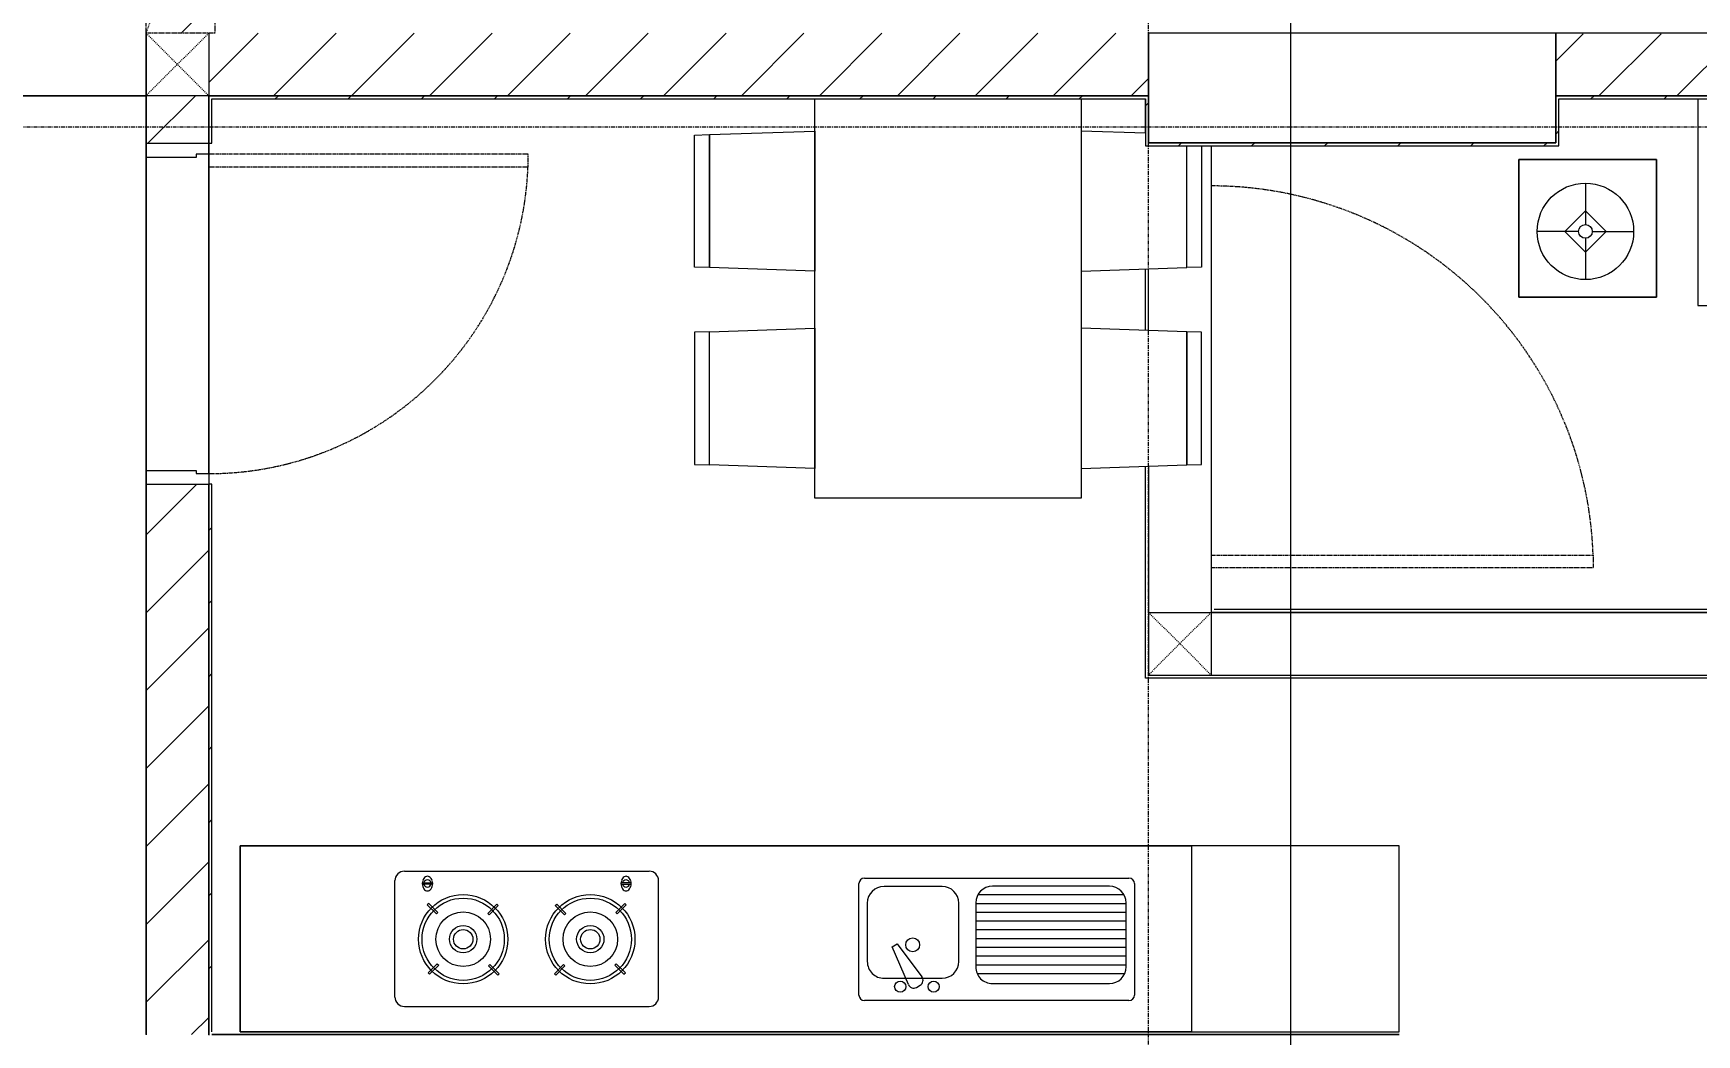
# Model space of a CAD drawing. Header units: millimetres. Extents: x 5357 to 201988, y -16345 to 109895.
# Drawn here: x 118492 to 123803, y 30638 to 33837 of the extents above; entities that cross this region are included whole.
import ezdxf

# ---------------------------------------------------------------- set-up
doc = ezdxf.new("R2010")
doc.units = ezdxf.units.MM
for name, pattern in [('Dash', [6, 3, -3]), ('Dash - Tight', [4.5, 3, -1.5]), ('Grid Line', [22.225, 12.7, -3.175, 3.175, -3.175])]:
    doc.linetypes.add(name, pattern=pattern)
for name, color, linetype, lineweight in [('0-1', 7, 'Continuous', 5), ('A-ANNO-DIMS', 211, 'Continuous', 9), ('A-ANNO-DIMS-220', 211, 'Continuous', 9), ('A-DETL-GENF-3', 92, 'Dash - Tight', 9), ('A-DETL-GENF-6', 1, 'Continuous', 9), ('A-DOOR', 31, 'Continuous', 9), ('A-DOOR-FRAM', 31, 'Continuous', 9), ('A-FLOR', 192, 'Continuous', 9), ('A-FLOR-1', 10, 'Continuous', 9), ('A-FLOR-2', 53, 'Continuous', 9), ('A-WALL', 113, 'Continuous', 9), ('A-WALL-4', 113, 'Continuous', 18), ('A-WALL-PATT-2', 53, 'Continuous', 9), ('A-WALL-PATT-3', 111, 'Continuous', 9), ('E-FIRE', 2, 'Continuous', 9), ('I-FURN', 30, 'Continuous', 9), ('I-FURN-1', 53, 'Continuous', 9), ('I-WALL-1', 9, 'Continuous', 18), ('S-COLS', 52, 'Continuous', 9), ('S-COLS-2', 9, 'Continuous', 18), ('S-COLS-5', 52, 'Continuous', 18), ('S-COLS-6', 52, 'Dash', 9), ('S-COLS-HDLN', 52, 'Dash', 9), ('S-GRID-1', 1, 'Grid Line', 9)]:
    doc.layers.add(name, color=color, linetype=linetype, lineweight=lineweight)
doc.styles.add('Arial_4', font='arial_0.ttf', dxfattribs={"width": 0.9, "height": 660})
doc.dimstyles.new('1_Dim_chi_tiet_khu_đất_2', dxfattribs={"dimscale": 304.8, "dimtxt": 673.371204, "dimasz": 0.866142, "dimexe": 0.721785, "dimexo": 0.0625, "dimgap": 0.072178, "dimtad": 1, "dimdec": 0, "dimrnd": 5, "dimzin": 0, "dimdsep": 46, "dimtxsty": 'Arial_4', "dimblk1": 'OBLIQUE', "dimblk2": 'OBLIQUE', "dimsah": 1, "dimcen": 0.09, "dimdle": 0.721785, "dimazin": 0, "dimtfac": 1, "dimtdec": 4, "dimtix": 1, "dimtmove": 0, "dimatfit": 3, "dimfxl": 2.165354, "dimfxlon": 1, "dimtvp": 1, "dimtolj": 1, "dimtzin": 0, "dimarcsym": 2})
pattern_1 = [(45, (0, 0), (-116.67262, 116.67262), [])]
pattern_2 = [(45, (0, 0), (-124.4508, 124.4508), [])]

# ---------------------------------------------------------------- blocks, each defined once
blk = doc.blocks.new('NCV_TKTC_KET CAU_rvt-1-TKCS_MB SÂN ĐƯỜNG NỘI BỘ')
at = {"layer": 'A-FLOR-1'}
for p, q in [((118852.6, 33636.9), (118252.6, 33636.9)), ((118252.6, 33636.9), (118852.6, 33636.9)), ((118852.6, 33486.1), (118852.6, 33636.9)), ((118852.6, 33636.9), (118852.6, 33486.1)), ((118852.6, 33440.3), (118852.6, 33485.3)), ((118852.6, 33485.3), (118852.6, 33440.3)), ((118852.6, 32440.3), (118852.6, 33440.3)), ((118852.6, 33440.3), (118852.6, 32440.3)), ((118852.6, 32396.1), (118852.6, 32440.3)), ((118852.6, 32440.3), (118852.6, 32396.1)), ((118852.6, 30638.4), (118852.6, 32395.3)), ((118852.6, 32395.3), (118852.6, 30638.4)), ((122852.2, 30638.4), (119062.6, 30638.4)), ((119062.6, 30638.4), (122852.2, 30638.4)), ((119062.6, 30638.4), (122852.2, 30638.4)), ((122852.2, 30638.4), (119062.6, 30638.4))]:
    blk.add_line(p, q, dxfattribs=at)
at = {"layer": 'S-COLS-2'}
for p, q in [((123352.6, 33836.9), (122052.6, 33836.9)), ((122052.6, 33836.9), (122052.6, 33486.9)), ((123352.6, 33486.9), (123352.6, 33836.9)), ((122052.6, 33486.9), (123352.6, 33486.9))]:
    blk.add_line(p, q, dxfattribs=at)
blk = doc.blocks.new('HE BEP A1 - HE BEP A 2-842831-TKCS_MB SÂN ĐƯỜNG NỘI BỘ')
at = {"layer": 'I-FURN'}
for p, q in [((662.4, 594.4), (0, 594.4)), ((0, 594.4), (0, 0)), ((662.4, 0), (662.4, 594.4)), ((662.4, 594.4), (3700, 594.4)), ((662.4, 0), (662.4, 594.4)), ((3700, 594.4), (3700, 0)), ((3700, 594.4), (3700, 0)), ((862.4, 494.4), (1706.9, 494.4)), ((2364, 483.2), (2364, 111.2)), ((3175.6, 513.2), (2394, 513.2)), ((3205.6, 483.2), (3205.6, 111.2)), ((844.9, 120.7), (844.9, 476.9)), ((1298.3, 440.1), (924.9, 440.1)), ((1541.1, 452.3), (1528.6, 445.1)), ((1566.6, 443.1), (1618.1, 322.3)), ((1724.4, 476.9), (1724.4, 120.7)), ((871.5, 386.8), (871.5, 182.3)), ((871.5, 380.9), (1351.6, 380.9)), ((876.4, 408.9), (1346.8, 408.9)), ((1351.6, 182.3), (1351.6, 386.8)), ((1644.4, 423.2), (1459, 423.2)), ((1602.7, 313.4), (1523.8, 418.4)), ((2474.5, 410.3), (2470.1, 405.9)), ((2470.1, 405.9), (2499.2, 376.7)), ((2503.6, 381.1), (2474.5, 410.3)), ((2499.2, 376.7), (2503.6, 381.1)), ((2692.1, 413), (2663, 383.9)), ((2663, 383.9), (2667.3, 379.5)), ((2667.3, 379.5), (2696.5, 408.6)), ((2696.5, 408.6), (2692.1, 413)), ((2873.2, 408.6), (2877.5, 413)), ((2902.3, 379.5), (2873.2, 408.6)), ((2877.5, 413), (2906.7, 383.9)), ((2906.7, 383.9), (2902.3, 379.5)), ((3066, 381.1), (3095.1, 410.3)), ((3070.4, 376.7), (3066, 381.1)), ((3099.5, 405.9), (3070.4, 376.7)), ((3095.1, 410.3), (3099.5, 405.9)), ((871.5, 352.9), (1351.6, 352.9)), ((871.5, 324.9), (1351.6, 324.9)), ((1405.6, 369.9), (1405.6, 183.2)), ((1618.1, 322.3), (1602.7, 313.4)), ((1697.8, 183.2), (1697.8, 369.9)), ((871.5, 296.9), (1351.6, 296.9)), ((871.5, 268.9), (1351.6, 268.9)), ((871.5, 240.9), (1351.6, 240.9)), ((871.5, 212.9), (1351.6, 212.9)), ((2467.4, 188.3), (2496.5, 217.4)), ((2500.9, 213), (2471.8, 183.9)), ((2496.5, 217.4), (2500.9, 213)), ((2660.2, 215.8), (2664.6, 220.2)), ((2689.3, 186.7), (2660.2, 215.8)), ((2664.6, 220.2), (2693.7, 191.1)), ((2905, 220.2), (2875.9, 191.1)), ((2880.3, 186.7), (2909.4, 215.8)), ((2909.4, 215.8), (2905, 220.2)), ((3073.1, 217.4), (3068.7, 213)), ((3068.7, 213), (3097.9, 183.9)), ((3102.3, 188.3), (3073.1, 217.4)), ((871.5, 184.9), (1351.6, 184.9)), ((2471.8, 183.9), (2467.4, 188.3)), ((2693.7, 191.1), (2689.3, 186.7)), ((2875.9, 191.1), (2880.3, 186.7)), ((3097.9, 183.9), (3102.3, 188.3)), ((877.9, 156.9), (1345.2, 156.9)), ((924.9, 128.9), (1298.3, 128.9)), ((1459, 129.9), (1644.4, 129.9)), ((2451.6, 122.3), (2451.6, 118.3)), ((2484.1, 122.3), (2451.6, 122.3)), ((2451.6, 118.3), (2484.1, 118.3)), ((2484.1, 118.3), (2484.1, 122.3)), ((3085.5, 118.3), (3085.5, 122.3)), ((3085.5, 122.3), (3118, 122.3)), ((3118, 118.3), (3085.5, 118.3)), ((3118, 122.3), (3118, 118.3)), ((1706.9, 103.2), (862.4, 103.2)), ((3175.6, 81.2), (2394, 81.2)), ((0, 0), (662.4, 0)), ((3700, 0), (662.4, 0))]:
    blk.add_line(p, q, dxfattribs=at)
for centre, radius in [((1485.9, 449.9), 17.8), ((1592.6, 449.9), 17.8), ((2581.9, 298.5), 142.6), ((2581.9, 298.5), 131.3), ((2987.7, 298.5), 142.6), ((2987.7, 298.5), 131.3), ((2581.9, 298.5), 87.2), ((2987.7, 298.5), 87.2), ((1552.8, 316.6), 22.2), ((2581.9, 298.5), 43.6), ((2581.9, 298.5), 30.9), ((2987.7, 298.5), 43.6), ((2987.7, 298.5), 30.9)]:
    blk.add_circle(centre, radius, dxfattribs=at)
for centre, radius, start, end in [((862.4, 476.9), 17.5, 90, 180), ((1706.9, 476.9), 17.5, 0, 90), ((2394, 483.2), 30, 90, 180), ((3175.6, 483.2), 30, 360, 90), ((924.9, 386.8), 53.3, 90, 180), ((1298.3, 386.8), 53.3, 360, 90), ((1537.5, 429.7), 17.8, 119.9521, 219.4618), ((1549.9, 436.9), 17.8, 20.5379, 119.9521), ((1459, 369.9), 53.3, 90, 180), ((1644.4, 369.9), 53.3, 360, 90), ((924.9, 182.3), 53.3, 180, 270), ((1298.3, 182.3), 53.3, 270, 360), ((1459, 183.2), 53.3, 180, 270), ((1644.4, 183.2), 53.3, 270, 360), ((862.4, 120.7), 17.5, 180, 270), ((1706.9, 120.7), 17.5, 270, 360), ((2394, 111.2), 30, 180, 270), ((2485.1, 120.7), 33.5, 163.9419, 180), ((2485.1, 120.7), 33.5, 180, 196.0581), ((2476.6, 123.1), 24.7, 145.204, 163.9419), ((2476.6, 118.2), 24.7, 196.0581, 214.796), ((2467.8, 120.3), 11.6, 9.9102, 170.0898), ((2467.8, 120.3), 11.6, 189.7177, 350.2823), ((2471.3, 126.9), 18.1, 120.7976, 145.204), ((2467.9, 132.6), 11.5, 90, 120.7976), ((2467.9, 132.6), 11.5, 59.2024, 90), ((2464.5, 126.9), 18.1, 34.796, 59.2024), ((2459.1, 123.1), 24.7, 16.0581, 34.796), ((2459.1, 118.2), 24.7, 325.204, 343.9419), ((2450.6, 120.7), 33.5, 0, 16.0581), ((2450.6, 120.7), 33.5, 343.9419, 0), ((3119, 120.7), 33.5, 163.9419, 180), ((3119, 120.7), 33.5, 180, 196.0581), ((3110.5, 123.1), 24.7, 145.204, 163.9419), ((3110.5, 118.2), 24.7, 196.0581, 214.796), ((3105.2, 126.9), 18.1, 120.7976, 145.204), ((3101.8, 120.3), 11.6, 9.9102, 170.0898), ((3101.8, 120.3), 11.6, 189.7177, 350.2823), ((3101.8, 132.6), 11.5, 90, 120.7976), ((3101.8, 132.6), 11.5, 59.2024, 90), ((3098.4, 126.9), 18.1, 34.796, 59.2024), ((3093, 123.1), 24.7, 16.0581, 34.796), ((3093, 118.2), 24.7, 325.204, 343.9419), ((3084.5, 120.7), 33.5, 0, 16.0581), ((3084.5, 120.7), 33.5, 343.9419, 0), ((3175.6, 111.2), 30, 270, 0), ((2471.3, 114.5), 18.1, 214.796, 239.2024), ((2467.9, 108.8), 11.5, 239.2024, 270), ((2467.9, 108.8), 11.5, 270, 300.7976), ((2464.5, 114.5), 18.1, 300.7976, 325.204), ((3105.2, 114.5), 18.1, 214.796, 239.2024), ((3101.8, 108.8), 11.5, 239.2024, 270), ((3101.8, 108.8), 11.5, 270, 300.7976), ((3098.4, 114.5), 18.1, 300.7976, 325.204)]:
    blk.add_arc(centre, radius, start, end, dxfattribs=at)
at = {"layer": 'I-FURN-1'}
for p, q in [((3700, 594.4), (0, 594.4)), ((0, 594.4), (0, 0)), ((3700, 0), (3700, 594.4)), ((0, 0), (3700, 0))]:
    blk.add_line(p, q, dxfattribs=at)
blk = doc.blocks.new('LOBBY_SOFA_1 - LOBBY_SOFA_1-850634-TKCS_MB SÂN ĐƯỜNG NỘI BỘ')
at = {"layer": 'I-FURN'}
for p, q in [((-2556, 0), (-2556, -660)), ((-708, -660), (-708, 0)), ((-2457, -66), (-2457, -660)), ((-807, -66), (-2457, -66)), ((-807, -660), (-807, -66)), ((-807, -143), (-2457, -143)), ((-1907, -143), (-1907, -660)), ((-1357, -143), (-1357, -660)), ((-3128.2, -193.5), (-2688.2, -193.5)), ((-3128.2, -633.5), (-3128.2, -193.5)), ((-2688.2, -193.5), (-2688.2, -633.5)), ((-2915.4, -269), (-2915.4, -401)), ((-2915.4, -357), (-2981.4, -423)), ((-2849.4, -423), (-2915.4, -357)), ((-2937.4, -423), (-3069.4, -423)), ((-2981.4, -423), (-2915.4, -489)), ((-2915.4, -489), (-2849.4, -423)), ((-2893.4, -423), (-2761.4, -423)), ((-2915.4, -445), (-2915.4, -577)), ((-2688.2, -633.5), (-3128.2, -633.5)), ((-2556, -660), (-708, -660)), ((-1160.3, -1020.5), (-2128.3, -1020.5)), ((-2172.3, -1064.5), (-2172.3, -1504.5)), ((-1116.3, -1504.5), (-1116.3, -1064.5)), ((-2128.3, -1548.5), (-1160.3, -1548.5))]:
    blk.add_line(p, q, dxfattribs=at)
for radius in [154, 22]:
    blk.add_circle((-2915.4, -423), radius, dxfattribs=at)
for centre, start, end in [((-2128.3, -1064.5), 90, 180), ((-1160.3, -1064.5), 0, 90), ((-2128.3, -1504.5), 180, 270), ((-1160.3, -1504.5), 270, 0)]:
    blk.add_arc(centre, 44, start, end, dxfattribs=at)
at = {"layer": 'I-FURN-1'}
for p, q in [((-2556, 0), (-2556, -660)), ((-708, -660), (-708, 0)), ((-2688.2, -193.5), (-3128.2, -193.5)), ((-3128.2, -193.5), (-3128.2, -633.5)), ((-2688.2, -633.5), (-2688.2, -193.5)), ((-3128.2, -633.5), (-2688.2, -633.5)), ((-2556, -660), (-708, -660)), ((-1160.3, -1020.5), (-2128.3, -1020.5)), ((-2172.3, -1064.5), (-2172.3, -1504.5)), ((-1116.3, -1504.5), (-1116.3, -1064.5)), ((-2128.3, -1548.5), (-1160.3, -1548.5))]:
    blk.add_line(p, q, dxfattribs=at)
for centre, start, end in [((-2128.3, -1064.5), 90, 180), ((-1160.3, -1064.5), 0, 90), ((-2128.3, -1504.5), 180, 270), ((-1160.3, -1504.5), 270, 0)]:
    blk.add_arc(centre, 44, start, end, dxfattribs=at)
blk = doc.blocks.new('RES_BAN AN 1 - RES_BAN AN 1-V166-TKCS_MB SÂN ĐƯỜNG NỘI BỘ')
at = {"layer": 'I-FURN-1'}
for p, q in [((-425, 1275), (425, 1275)), ((-425, 0), (-425, 1275)), ((425, 1275), (425, 0)), ((-761.9, 1168.8), (-809.6, 1167.2)), ((-425, 1180), (-761.9, 1168.8)), ((-761.9, 1168.8), (-761.9, 743.8)), ((-761.9, 743.8), (-761.9, 1168.8)), ((-425, 732.5), (-425, 1180)), ((425, 1180), (761.9, 1168.8)), ((425, 732.5), (425, 1180)), ((761.9, 1168.8), (761.9, 743.8)), ((761.9, 1168.8), (761.9, 743.8)), ((809.6, 1167.2), (761.9, 1168.8)), ((-809.6, 1167.2), (-809.6, 745.3)), ((809.6, 745.3), (809.6, 1167.2)), ((-809.6, 745.3), (-761.9, 743.8)), ((-761.9, 743.8), (-425, 732.5)), ((761.9, 743.8), (425, 732.5)), ((761.9, 743.8), (809.6, 745.3)), ((-809.6, 536.9), (-761.9, 538.5)), ((-809.6, 150), (-809.6, 536.9)), ((-425, 549.7), (-761.9, 538.5)), ((-761.9, 538.5), (-761.9, 150)), ((-761.9, 538.5), (-761.9, 150)), ((-425, 102.3), (-425, 549.7)), ((425, 549.7), (761.9, 538.5)), ((425, 102.3), (425, 549.7)), ((761.9, 538.5), (761.9, 113.5)), ((761.9, 538.5), (809.6, 536.9)), ((761.9, 113.5), (761.9, 538.5)), ((809.6, 536.9), (809.6, 115.1)), ((-630, 109.1), (-425, 102.3)), ((761.9, 113.5), (425, 102.3)), ((809.6, 115.1), (761.9, 113.5))]:
    blk.add_line(p, q, dxfattribs=at)
blk = doc.blocks.new('NCV_TKTC_TANG 1_rvt-1-TKCS_MB SÂN ĐƯỜNG NỘI BỘ')
at = {"layer": 'A-WALL-PATT-2'}
h = blk.add_hatch(dxfattribs=at)
h.set_pattern_fill('FP_2', color=256, style=0, pattern_type=2)
h.set_pattern_definition(pattern_1)
h.paths.add_polyline_path([(119052.6, 30636.9), (119062.6, 30638.4), (119062.6, 32396.1), (119052.6, 32395.3), (119052.6, 30637)])
h.paths.add_polyline_path([(119062.6, 33486.1), (119062.6, 33636.9), (119052.6, 33636.9), (119052.6, 33486.1), (119062.2, 33486.1)])
h = blk.add_hatch(dxfattribs=at)
h.set_pattern_fill('FP_2', color=256, style=0, pattern_type=2)
h.set_pattern_definition(pattern_1)
h.paths.add_polyline_path([(121048, 33626.9), (122042.6, 33626.9), (122042.5, 33636.9), (119062.6, 33636.4), (119062.6, 33626.9), (120987.6, 33626.9)])
h = blk.add_hatch(dxfattribs=at)
h.set_pattern_fill('FP_2', color=256, style=0, pattern_type=2)
h.set_pattern_definition(pattern_1)
h.paths.add_polyline_path([(122042.6, 33486.9), (122052.6, 33486.9), (122052.5, 33636.9), (122042.6, 33636.9), (122042.6, 33487)])
h = blk.add_hatch(dxfattribs=at)
h.set_pattern_fill('FP_2', color=256, style=0, pattern_type=2)
h.set_pattern_definition(pattern_1)
h.paths.add_polyline_path([(123806.5, 33626.9), (125852.6, 33626.9), (125852.6, 33636.9), (123352.6, 33636.9), (123352.6, 33626.9), (123377.1, 33626.9)])
h = blk.add_hatch(dxfattribs=at)
h.set_pattern_fill('FP_2', color=256, style=0, pattern_type=2)
h.set_pattern_definition(pattern_1)
h.paths.add_polyline_path([(123354.3, 33476.9), (123362.6, 33476.9), (123362.6, 33626.9), (123352.6, 33626.9), (123352.6, 33476.9)])
h = blk.add_hatch(dxfattribs=at)
h.set_pattern_fill('FP_2', color=256, style=0, pattern_type=2)
h.set_pattern_definition(pattern_1)
h.paths.add_polyline_path([(123234.4, 33476.9), (123352.6, 33476.9), (123352.6, 33486.9), (122042.6, 33486.9), (122042.6, 33476.9), (122852.6, 33476.9)])
at = {"layer": 'A-FLOR-1'}
for p, q in [((118852.6, 33440.3), (118852.6, 33485.3)), ((119052.6, 33450.3), (119052.6, 33485.3)), ((119052.6, 33485.3), (119052.6, 33450.3)), ((118852.6, 32440.3), (118852.6, 33440.3)), ((119052.6, 32430.3), (119052.6, 33450.3)), ((119052.6, 33450.3), (119052.6, 32430.3)), ((118852.6, 32396.1), (118852.6, 32440.3))]:
    blk.add_line(p, q, dxfattribs=at)
at = {"layer": 'A-FLOR-2'}
for p, q in [((118852.6, 33440.3), (118852.6, 32440.3)), ((119052.6, 33450.3), (119052.6, 32430.3)), ((119052.6, 32430.3), (119052.6, 33450.3))]:
    blk.add_line(p, q, dxfattribs=at)
at = {"layer": 'I-WALL-1'}
for p, q in [((119052.6, 33636.9), (119052.6, 33486.1)), ((119062.6, 33636.9), (119052.6, 33636.9)), ((122042.6, 33636.9), (119062.6, 33636.9)), ((119062.6, 33486.1), (119062.6, 33626.9)), ((119062.6, 33626.9), (122042.6, 33626.9)), ((122052.6, 33636.9), (122042.6, 33636.9)), ((122042.6, 33626.9), (122042.6, 33486.9)), ((122052.6, 33486.9), (122052.6, 33636.9)), ((125852.6, 33636.9), (123352.6, 33636.9)), ((123352.6, 33636.9), (123352.6, 33626.9)), ((123352.6, 33626.9), (123352.6, 33486.9)), ((123362.6, 33626.9), (125842.6, 33626.9)), ((123362.6, 33476.9), (123362.6, 33626.9)), ((119052.6, 33486.1), (119062.6, 33486.1)), ((122042.6, 33486.9), (122042.6, 33476.9)), ((122042.6, 33476.9), (123352.6, 33476.9)), ((123352.6, 33486.9), (122052.6, 33486.9)), ((123352.6, 33476.9), (123362.6, 33476.9)), ((119062.6, 32396.1), (119052.6, 32396.1)), ((119052.6, 32395.3), (119052.6, 30636.9)), ((119062.6, 30646.9), (119062.6, 32396.1))]:
    blk.add_line(p, q, dxfattribs=at)
at = {"layer": 'I-FURN-1', "rotation": 180}
for name, p in [('RES_BAN AN 1 - RES_BAN AN 1-V166-TKCS_MB SÂN ĐƯỜNG NỘI BỘ', (121412.6, 33626.9)), ('HE BEP A1 - HE BEP A 2-842831-TKCS_MB SÂN ĐƯỜNG NỘI BỘ', (122852.6, 31241.3))]:
    blk.add_blockref(name, p, dxfattribs=at)
at = {"layer": 'I-FURN-1'}
blk.add_blockref('LOBBY_SOFA_1 - LOBBY_SOFA_1-850634-TKCS_MB SÂN ĐƯỜNG NỘI BỘ', (126362.6, 33626.9), dxfattribs=at)
blk = doc.blocks.new('FD_01 - FD_01-1200x2200mm-V977-TKCS_MB SÂN ĐƯỜNG NỘI BỘ')
at = {"layer": 'A-DETL-GENF-3'}
for p, q in [((570, 100), (570, 1320)), ((570, 1320), (610, 1320)), ((610, 1320), (610, 100))]:
    blk.add_line(p, q, dxfattribs=at)
for start, end in [(101.6701, 111.4614), (91.8789, 101.6701), (111.4614, 131.0438), (131.0438, 150.6263), (150.6263, 160.4175), (160.4175, 180)]:
    blk.add_arc((610, 100), 1220, start, end, dxfattribs=at)
blk = doc.blocks.new('FD_05 - FD_05-1000x2200mm-835433-TKCS_MB SÂN ĐƯỜNG NỘI BỘ')
at = {"layer": 'A-DETL-GENF-3'}
for p, q in [((510, -100), (470, -100)), ((470, -100), (470, -1120)), ((510, -1120), (510, -100)), ((470, -1120), (510, -1120))]:
    blk.add_line(p, q, dxfattribs=at)
blk.add_arc((510, -100), 1020, 180, 267.7525, dxfattribs=at)
at = {"layer": 'A-DOOR-FRAM'}
for p, q in [((-545, 100), (-500, 100)), ((-545, -100), (-545, 100)), ((-500, 100), (-500, -60)), ((500, 100), (545, 100)), ((500, -60), (500, 100)), ((545, 100), (545, -100)), ((-510, -100), (-545, -100)), ((-500, -60), (-510, -60)), ((-510, -60), (-510, -100)), ((510, -60), (500, -60)), ((510, -100), (510, -60)), ((545, -100), (510, -100))]:
    blk.add_line(p, q, dxfattribs=at)
blk = doc.blocks.new('G1_SOF - BO TRU - 200x200-3845341-TKCS_MB SÂN ĐƯỜNG NỘI BỘ')
at = {"layer": 'S-COLS-HDLN'}
for p, q in [((-100, 100), (100, -100)), ((100, 100), (-100, -100))]:
    blk.add_line(p, q, dxfattribs=at)
blk = doc.blocks.new('G1_SOF - BO TRU - 200x200-V1055-TKCS_MB SÂN ĐƯỜNG NỘI BỘ')
at = {"layer": 'S-COLS-5'}
for p, q in [((-100, 100), (100, 100)), ((-100, -99.6), (-100, 100)), ((100, 100), (100, -99.6))]:
    blk.add_line(p, q, dxfattribs=at)
at = {"layer": 'S-COLS-HDLN'}
for p, q in [((100, -100), (-100, 100)), ((-100, -100), (100, 100))]:
    blk.add_line(p, q, dxfattribs=at)
blk = doc.blocks.new('40_HY_FIX_FS-FH_FHR_R19_Scale 1_300 - FH _ FHR-4771138-TKCS_MB SÂN ĐƯỜNG NỘI BỘ')
at = {"layer": 'A-DETL-GENF-3'}
for p, q in [((-300, 100), (300, 100)), ((300, -120), (-300, 100)), ((-300, 100), (300, 100)), ((-300, -120), (-300, 100)), ((300, 100), (300, -120)), ((300, 100), (300, -120)), ((300, -120), (-300, -120))]:
    blk.add_line(p, q, dxfattribs=at)
blk = doc.blocks.new('DIMBLOCK42-TKCS_MB SÂN ĐƯỜNG NỘI BỘ')
at = {"layer": 'A-ANNO-DIMS-220'}
for p, q in [((122507.1, 17016.9), (122507.1, 78456.9)), ((121847.1, 78236.9), (122727.1, 78236.9)), ((122507.1, 78236.9), (121847.1, 78236.9)), ((121847.1, 17236.9), (122727.1, 17236.9)), ((122507.1, 17236.9), (121847.1, 17236.9))]:
    blk.add_line(p, q, dxfattribs=at)
at = {"layer": 'A-ANNO-DIMS-220', "lineweight": 25}
for p, q in [((122507.1, 78236.9), (122375.1, 78368.9)), ((122507.1, 78236.9), (122639.1, 78104.9)), ((122507.1, 17236.9), (122375.1, 17368.9)), ((122507.1, 17236.9), (122639.1, 17104.9))]:
    blk.add_line(p, q, dxfattribs=at)
at = {"layer": 'A-ANNO-DIMS-220', "color": 0, "insert": (121628.2, 46597.4), "char_height": 660, "width": 2734.923, "attachment_point": 1, "rotation": 90, "line_spacing_factor": 0.941778, "style": 'Arial_4'}
blk.add_mtext('61000', dxfattribs=at)
blk = doc.blocks.new('_Oblique')
at = {"color": 0, "linetype": 'ByBlock', "lineweight": -2}
blk.add_line((-0.5, -0.5), (0.5, 0.5), dxfattribs=at)

msp = doc.modelspace()

# ---------------------------------------------------------------- hatches: boundary and pattern name
at = {"layer": 'A-DETL-GENF-6'}
h = msp.add_hatch(dxfattribs=at)
h.set_pattern_fill('FP_10', color=256, style=0, pattern_type=2)
h.set_pattern_definition([(45, (0, 0), (-493.914, 493.914), []), (45, (174.6, 0), (0, 987.828), []), (45, (-174.6, 0), (0, 987.828), [])])
h.paths.add_polyline_path([(119052.6, 33836.9), (119072.6, 33837.4), (119072.6, 34436.9), (118852.6, 33836.9)])
h.paths.add_polyline_path([(42052.6, 33836.9), (41832.6, 34436.9), (41832.6, 33836.9), (42052.6, 33836.9)])
at = {"layer": 'A-WALL-PATT-3'}
h = msp.add_hatch(dxfattribs=at)
h.set_pattern_fill('FP_1', color=256, style=0, pattern_type=2)
h.set_pattern_definition(pattern_2)
h.paths.add_polyline_path([(122052.5, 33637.4), (122052.6, 33637.4), (122052.6, 33837.4), (119052.6, 33836.9), (119052.6, 33637.4), (121961.4, 33637.4)])
h = msp.add_hatch(dxfattribs=at)
h.set_pattern_fill('FP_1', color=256, style=0, pattern_type=2)
h.set_pattern_definition(pattern_2)
h.paths.add_polyline_path([(126400.6, 33636.9), (126552.6, 33636.9), (126552.6, 33836.9), (123352.6, 33835.3), (123352.6, 33636.9), (126052.6, 33636.9)])
h = msp.add_hatch(dxfattribs=at)
h.set_pattern_fill('FP_1', color=256, style=0, pattern_type=2)
h.set_pattern_definition(pattern_2)
h.paths.add_polyline_path([(119052.6, 29586.9), (119052.6, 30437), (118852.6, 30437), (118853.1, 29586.9), (118992.2, 29586.9)])
h.paths.add_polyline_path([(118852.6, 30637), (119052.6, 30638.4), (119052.6, 32395.3), (118852.6, 32395.3), (118852.6, 30638.4)])
h.paths.add_polyline_path([(118928.3, 33485.3), (119052.6, 33486.9), (119052.6, 33637.4), (118852.6, 33636.9), (118852.6, 33485.3)])

# ---------------------------------------------------------------- linework, layer by layer
at = {"layer": 'A-FLOR'}
for p, q in [((118852.6, 33836.9), (118852.6, 33637.4)), ((118852.6, 33485.3), (118852.6, 32396.1))]:
    msp.add_line(p, q, dxfattribs=at)
at = {"layer": 'A-WALL'}
for p, q in [((122042.5, 33517.8), (122042.5, 33626.9)), ((122252.5, 33476.9), (122252.5, 31786.9)), ((119052.6, 33450.3), (119052.6, 32430.3)), ((122042.5, 32887.6), (122042.5, 33084)), ((122052.5, 32887.3), (122052.5, 33084.4)), ((122042.5, 31776.9), (122042.5, 32453.8)), ((122052.5, 32454.1), (122052.5, 31786.9)), ((122052.5, 31986.9), (125852.6, 31986.9)), ((125852.6, 31986.9), (122252.5, 31986.9)), ((122262.5, 31996.9), (125852.6, 31996.9)), ((125852.6, 31776.9), (122042.5, 31776.9)), ((122052.5, 31786.9), (125852.6, 31786.9))]:
    msp.add_line(p, q, dxfattribs=at)
at = {"layer": 'A-WALL-4'}
for p, q in [((122052.6, 33637.4), (122052.6, 33837.4)), ((126552.6, 33836.9), (123352.6, 33836.9)), ((123352.6, 33836.9), (123352.6, 33636.9)), ((118852.6, 33637.4), (118852.6, 33485.3)), ((119052.6, 33637.4), (122052.6, 33637.4)), ((119052.6, 33485.3), (119052.6, 33637.4)), ((123352.6, 33636.9), (125852.6, 33636.9)), ((118852.6, 32395.3), (118852.6, 30637)), ((119052.6, 30637), (119052.6, 32395.3))]:
    msp.add_line(p, q, dxfattribs=at)
at = {"layer": 'S-GRID-1'}
for p, q in [((122052.6, 20960.6), (122052.6, 80482.7)), ((131551.8, 33536.9), (29351.8, 33536.9))]:
    msp.add_line(p, q, dxfattribs=at)

# ---------------------------------------------------------------- block references
at = {"layer": '0-1'}
for name in ['NCV_TKTC_KET CAU_rvt-1-TKCS_MB SÂN ĐƯỜNG NỘI BỘ', 'NCV_TKTC_TANG 1_rvt-1-TKCS_MB SÂN ĐƯỜNG NỘI BỘ']:
    msp.add_blockref(name, (0, 0), dxfattribs=at)
at = {"layer": 'A-DOOR'}
for name, p, rotation in [('FD_05 - FD_05-1000x2200mm-835433-TKCS_MB SÂN ĐƯỜNG NỘI BỘ', (118952.6, 32940.3), 90.00000000000007), ('FD_01 - FD_01-1200x2200mm-V977-TKCS_MB SÂN ĐƯỜNG NỘI BỘ', (122152.5, 32739.2), 270.0000000000002)]:
    msp.add_blockref(name, p, dxfattribs=dict(at, rotation=rotation))
at = {"layer": 'E-FIRE', "rotation": 270.0000000000002}
msp.add_blockref('40_HY_FIX_FS-FH_FHR_R19_Scale 1_300 - FH _ FHR-4771138-TKCS_MB SÂN ĐƯỜNG NỘI BỘ', (118972.6, 34136.9), dxfattribs=at)
at = {"layer": 'S-COLS', "rotation": 180}
msp.add_blockref('G1_SOF - BO TRU - 200x200-V1055-TKCS_MB SÂN ĐƯỜNG NỘI BỘ', (118952.6, 33737.4), dxfattribs=at)
at = {"layer": 'S-COLS-6'}
msp.add_blockref('G1_SOF - BO TRU - 200x200-3845341-TKCS_MB SÂN ĐƯỜNG NỘI BỘ', (122152.5, 31886.9), dxfattribs=at)

# ---------------------------------------------------------------- dimensions: what is measured, and where the dimension line sits
at = {"layer": 'A-ANNO-DIMS'}
dim = msp.add_linear_dim(base=(122507.1, 78236.9), p1=(121847.1, 17236.9), p2=(121847.1, 78236.9), angle=90, dimstyle='1_Dim_chi_tiet_khu_đất_2', override={"dimpost": '<>', "dimfxl": 61000}, dxfattribs=at)
dim.commit()
dim.dimension.update_dxf_attribs({"geometry": 'DIMBLOCK42-TKCS_MB SÂN ĐƯỜNG NỘI BỘ', "text_midpoint": (122148.1, 47736.9)})

doc.saveas('drawing.dxf')
